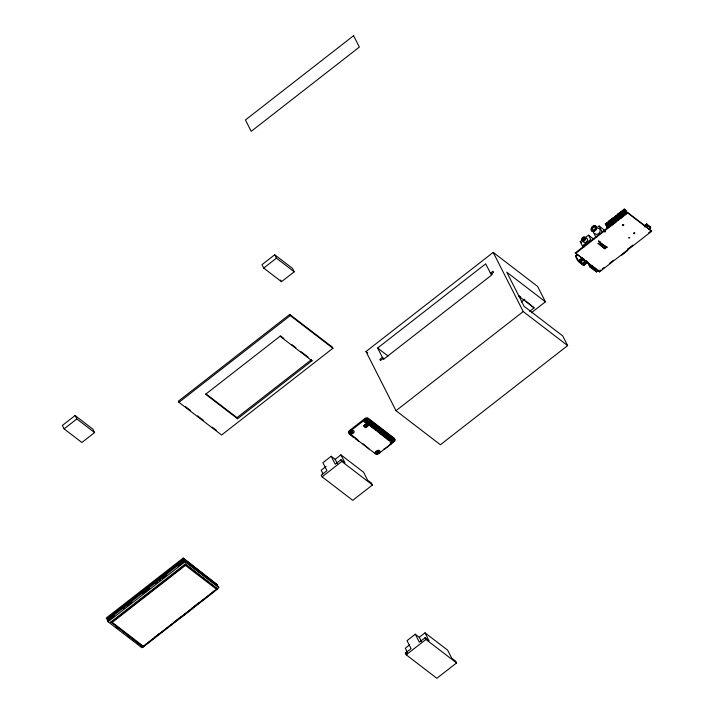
<?xml version="1.0" encoding="UTF-8"?>
<svg xmlns="http://www.w3.org/2000/svg" width="714" height="714" viewBox="0 0 714 714"><rect width="100%" height="100%" fill="white"/><g stroke="black" fill="none" stroke-linecap="round" stroke-linejoin="round"><path stroke-width="1.07" d="M367.969 422.411L367.424 422.759M373.52 426.669L373.065 427.017M383.231 432.345L383.962 432.309M385.105 433.014L384.471 433.425M388.773 436.673L388.104 436.602L389.46 436.647M602.616 244.545L603.348 244.509M603.232 247.481L603.973 247.374M604.606 248.793C606.293 249.115 603.678 248.186 605.472 248.088M623.688 224.499L622.956 225.187L622.59 224.553M606.525 227.195C608.533 230.56 604.945 226.891 607.596 226.365L608.73 226.882M611.782 224.499L610.649 223.982L608.051 226.008L608.676 227.677L607.596 226.365M611.104 223.625L611.728 225.294L612.871 224.16L612.175 222.795L611.104 223.625L611.8 224.99M620.948 217.359L619.814 216.851L612.639 222.438L613.255 224.107M613.701 221.608L614.781 222.911L615.923 221.777L615.227 220.412M622.474 216.172L621.341 215.655C619.163 216.163 620.868 219.528 622.028 217.02L621.796 215.298L625.919 212.085L627.374 212.852M625.919 212.085L626.606 213.45L625.473 214.584L624.777 213.218M628.159 248.74L627.588 250.489L621.787 255.005M371.735 425.812L370.959 425.999L372.378 425.892M372.887 423.723L372.44 424.071M384.623 435.174L383.195 435.433L383.918 435.254M385.007 435.121L384.685 435.576M390.656 437.343L390.201 437.691M604.41 245.375C603.018 246.446 605.606 246.009 604.214 245.687M605.079 248.115L604.383 248.418M605.829 247.053L606.597 246.865L605.82 247.124M587.917 262.1L583.972 265.206C581.33 264.475 575.145 257.602 576.412 256.299L575.502 256.174L576.189 256.13M648.928 229.203L650.597 227.623L648.999 228.873M370.129 422.724C370.905 425.517 372.11 421.019 370.548 422.536M371.012 423.027L370.334 423.054L371.691 423.027M372.342 424.428C373.127 427.222 374.332 422.724 372.77 424.232M371.869 426.517C371.878 428.819 374.547 424.991 371.699 426.463M377.42 430.774C377.768 433.023 379.5 429.292 377.644 430.667M377.929 430.149L377.331 430.408M382.338 432.095C382.686 434.335 384.427 430.604 382.57 431.979M382.972 435.031C383.748 437.825 384.953 433.327 383.391 434.835M384.56 433.791C384.917 436.477 386.943 432.282 384.891 433.541M384.078 435.888C384.266 438.101 386.658 434.362 383.739 435.799M388.3 438.735L387.613 438.771L388.978 438.735M389.862 436.593C386.818 438.467 392.066 437.637 389.532 436.861M390.112 438.048C390.888 440.841 392.093 436.343 390.54 437.852M593.602 267.072L592.763 267.937L593.834 267.25M594.53 267.786L593.932 268.821L591.835 267.223L592.923 266.518L591.835 267.223M594.994 268.134L594.164 268.999M591.37 266.866L592.459 266.161L591.603 267.045M594.253 267.563L593.236 268.286L593.718 268.268M593.932 268.821L594.717 267.92M594.396 269.178L595.226 268.312M594.628 269.356L595.414 268.455M594.86 269.535L595.646 268.634M364.774 425.249C367.398 425.901 362.123 426.954 364.997 425.142M365.809 425.892L365.193 426.044M377.394 427.525C379.848 428.105 374.725 429.185 377.519 427.445M377.063 429.471C374.163 431.613 379.687 429.766 376.635 429.667M386.908 437.271C384.382 439.342 389.666 437.307 386.631 437.334M388.014 438.128C390.478 438.708 385.355 439.788 388.139 438.048M598.85 241.537C600.01 241.903 597.895 242.349 599.019 240.948M600.081 244.777L600.697 244.625L600.51 245.098M604.91 246L605.061 246.464L605.499 245.973M274.712 254.755L261.993 264.662L263.725 268.08L281.486 281.7L294.213 271.784L292.481 268.375L274.712 254.755L276.443 258.165L294.213 271.784M263.725 268.08L276.443 258.165M75.095 415.539L62.368 425.446L64.099 428.864L81.869 442.484L94.587 432.568L92.856 429.159L75.095 415.539L76.826 418.948L94.587 432.568M64.099 428.864L76.826 418.948M289.697 314.437L178.375 401.188L178.946 402.33L221.59 435.013L332.911 348.262L332.34 347.129L289.697 314.437L290.277 315.579L332.911 348.262M178.946 402.33L290.277 315.579M205.891 393.789L237.003 417.636L311.438 359.642L312.009 360.775L237.583 418.779L205.605 394.262L280.031 336.258L312.009 360.775M545.416 301.808L506.779 272.186L524.094 306.315L562.73 335.937L567.639 345.603L440.404 444.751L395.993 410.702L365.987 351.547L493.213 252.399L537.624 286.448L545.416 301.808L531.377 312.75M384.132 358.749L382.392 357.419L377.626 348.03L485.69 263.823L490.456 273.203L492.196 274.542M382.392 357.419L379.848 359.401L380.419 360.534L382.963 358.553L383.4 359.41L491.464 275.193L491.036 274.346L493.579 272.355L492.999 271.222L490.456 273.203M597.538 227.23L599.126 225.999L603.66 229.471L604.526 231.175M583.918 247.071L582.401 245.902L580.232 241.635L581.883 240.35M583.543 239.056L588.506 235.192L593.834 239.279M607.043 227.266L605.302 223.866L605.972 223.348L608.149 227.106M607.498 222.152L609.221 225.57L608.569 226.079L606.829 222.67L607.953 222.5L609.247 225.062M610.095 224.892L608.355 221.483L609.024 220.965L611.211 224.723M610.55 219.778L612.273 223.196L611.621 223.696L609.89 220.296L610.55 219.778L612.737 223.536M612.076 218.582L613.799 222L613.147 222.509L611.416 219.1L612.532 218.93L613.826 221.492M612.942 217.913L615.12 221.67L612.942 217.913L614.058 217.743L615.789 221.153M614.468 216.726L616.646 220.483L614.468 216.726L615.584 216.556L617.315 219.966M618.181 219.296L615.995 215.53L617.11 215.36L618.404 217.922M619.261 217.752L617.521 214.343L618.181 213.825L620.368 217.583M619.707 212.638L621.43 216.056L620.787 216.565L619.047 213.156L619.707 212.638L621.894 216.396M621.234 211.451L622.965 214.869L622.313 215.369L620.573 211.96L621.689 211.79L622.992 214.352M623.84 214.182L622.099 210.773L622.76 210.255L624.946 214.013M624.295 209.068L626.017 212.486L625.366 212.995L623.625 209.586L624.295 209.068L626.473 212.826M605.302 223.866L606.418 223.687M606.829 222.67L607.953 222.5M608.355 221.483L609.479 221.313M609.89 220.296L611.005 220.126M611.416 219.1L612.532 218.93M613.388 218.261L614.058 217.743M614.915 217.074L615.584 216.556M615.995 215.53L617.11 215.36M617.521 214.343L618.636 214.173M619.047 213.156L620.163 212.986M620.573 211.96L621.689 211.79M622.099 210.773L623.215 210.603M623.625 209.586L624.741 209.416M608.783 227.07L607.034 224.16L606.373 224.678L607.239 226.383M609.881 225.026L608.56 222.973L607.9 223.491L608.765 225.196M611.407 223.839L610.541 222.125L609.426 222.295L610.729 224.856M612.933 222.643L611.612 220.59L610.952 221.108L611.818 222.813M614.459 221.456L613.139 219.403L612.478 219.921L613.344 221.626M615.307 221.286L614.004 218.734L615.12 218.555L615.986 220.269M616.405 219.243L615.53 217.538L616.2 217.02L617.512 219.073M617.931 218.056L617.057 216.351L617.726 215.833L619.038 217.886M620.564 216.699L619.698 214.994L618.583 215.164L619.886 217.716M622.099 215.503L620.778 213.45L620.109 213.968L620.984 215.673M621.635 212.781L622.76 212.611M623.161 211.594L624.286 211.424L625.152 213.129M624.696 210.398L625.812 210.228L627.106 212.79M609.881 222.643L610.541 222.125M611.407 221.456L612.068 220.938M612.933 220.269L613.594 219.751M615.12 218.555L614.004 218.734M618.172 216.181L617.057 216.351M619.038 215.512L619.698 214.994M623.617 211.942L624.286 211.424M582.401 245.902L590.665 239.458L588.506 235.192M614.674 221.322L615.325 220.813L613.603 217.395M616.209 220.126L616.851 219.626L615.129 216.208M617.735 218.939L618.842 218.779M183.159 558.098L217.342 584.828L183.159 558.098L106.181 618.083L108.35 620.261M575.27 252.926L627.365 212.326L651.338 230.702L651.632 231.274L599.528 271.873L575.27 252.926L599.528 271.873M106.618 618.931L183.587 558.955M575.555 253.497L627.66 212.897L651.632 231.274M114.508 615.45L108.412 620.198L107.698 618.779L183.4 559.785L218.065 586.248L218.787 587.676L217.038 589.032M123.21 608.676L124.95 607.319M126.69 605.963L131.912 601.893M142.354 593.753L149.315 588.327M155.402 583.588L157.142 582.231M158.883 580.875L160.623 579.518M162.364 578.161L166.719 574.77M178.027 565.952L184.123 561.213M575.921 255.924L577.671 254.532M185.033 561.793L184.31 560.374L107.332 620.359L108.055 621.778L185.033 561.793L218.787 587.676M521.3 301.986L524.817 299.246M110.884 621.974L185.31 563.98L217.583 589.059L143.148 647.062L110.884 621.974L113.481 623.965M111.17 622.546L185.604 564.551L217.583 589.059M575.502 256.174L577.715 260.521L584.186 265.09L583.606 264.653L583.49 265.385L583.606 264.653M577.715 260.521L578.286 260.967L582.321 257.816M578.688 261.056L582.062 258.423M578.643 261.119L582.535 258.084M583.49 265.385L578.875 261.851L578.911 261.226M368.888 425.214L365.711 427.695L363.488 425.99L369.852 421.028L392.057 438.057L388.871 440.538L366.237 422.661M578.652 261.422L579.322 261.931L583.659 258.548M331.189 456.264L322.915 462.708L326.958 470.669L321.238 475.131L322.103 476.836L352.743 500.327L372.467 484.967L371.601 483.253L367.603 480.192L363.56 472.231L340.908 454.863L335.187 459.325L331.189 456.264L335.232 464.225L340.953 459.762L344.951 462.824L340.908 454.863M580.152 262.502L584.543 259.236M586.06 260.387L581.723 263.769L580.205 262.609M582.553 264.341L586.944 261.074M395.993 410.702L523.228 311.554L567.639 345.603M583.749 264.939L587.131 262.306M606.061 247.66L607.061 246.883M326.102 466.412L321.193 470.231L322.987 473.775M529.708 311.304L534.099 307.886L525.834 301.022M587.301 261.958L589.773 266.84L591.433 265.546M589.023 264.18L590.326 266.733L591.986 265.438M322.103 476.836L341.819 461.467L372.467 484.967M644.278 225.865L646.679 223.991L650.124 226.686M644.394 226.008L646.795 224.134M644.813 226.927L647.268 225.071L646.679 223.991M645.795 226.4L647.402 225.151L650.445 227.489L648.847 228.739M646.357 227.186L647.964 225.936L650.525 227.953M646.375 227.248L647.982 225.999L647.223 225.053M590.326 266.733L595.03 270.347L596.699 269.044M648.847 229.087L650.686 227.712L650.151 226.65M368.906 448.794L363.06 443.822M589.773 266.84L596.449 271.954L598.93 270.017M599.242 271.302L600.92 269.999M602.598 268.687L604.285 267.375M609.328 263.448L613.531 260.173M627.597 249.213L632.872 245.098M648.705 232.764L651.338 230.702M621.787 254.809L627.445 250.4M389.862 444.224L391.486 442.957L391.772 443.528L384.453 449.231L384.168 448.66M154.242 637.62L159.499 633.532M173.511 622.608L179.642 617.833M192.771 607.596L198.903 602.821M212.915 591.906L214.664 590.54M108.055 621.778L141.809 647.652L153.18 638.798M154.929 637.432L156.678 636.067M158.428 634.701L172.422 623.795M174.171 622.438L175.921 621.073M178.545 619.029L195.172 606.079M197.796 604.035L211.79 593.129M415.298 634.228L407.034 640.672L411.068 648.642L405.347 653.096L406.212 654.809L436.852 678.3L456.576 662.931L455.711 661.226L451.712 658.165L447.669 650.195L425.017 632.836L419.296 637.299L415.298 634.228L419.341 642.189L425.062 637.736L429.06 640.797L425.017 632.836M409.39 645.01L405.302 648.205L407.542 652.623M406.212 654.809L425.928 639.441L456.576 662.931M598.564 240.966L598.832 241.43M598.377 243.554C597.761 244.822 599.894 243.099 597.975 243.501M599.162 243.813C599.287 244.242 600.126 245.304 599.457 244.384M600.536 245.214C599.947 246.473 602.018 244.759 600.135 245.161M369.62 421.563C367.094 423.625 372.378 421.59 369.343 421.617M370.254 424.509C367.728 426.57 373.011 424.535 369.977 424.562M371.084 425.41C369.424 427.829 374.002 424.768 370.985 425.562M377.171 427.356L376.626 427.427M376.689 429.444C373.261 430.774 377.171 427.463 376.099 429.471M378.5 428.373C376.064 430.622 381.294 428.034 378.125 428.578M387.381 435.183C384.864 437.245 390.139 435.21 387.113 435.237M604.196 245.58L603.696 245.545M364.533 425.169L364.086 425.187M373.404 427.177C371.619 429.516 376.314 426.312 373.003 427.311M382.052 433.8L381.704 433.773M612.175 222.795L613.308 223.312M633.702 233.228L634.603 232.371M604.383 231.488L604.981 230.97M615.53 217.538L615.986 217.886M606.463 227.498L607.203 228.069M580.232 241.635L581.758 242.805M593.95 268.446L595.03 270.347M582.606 264.448L583.276 264.965M518.873 295.685L520.613 297.024M518.302 295.774L534.099 307.886M377.626 348.03L388.068 356.036M365.987 351.547L367.728 352.886M280.325 335.785L283.779 338.436M291.553 344.398L295.882 347.709M301.067 351.69L307.975 356.991M384.792 431.961L386.497 433.273M365.077 424.75L367.299 426.454M357.776 439.77L348.967 433.023A2.481 1.58 -26.9 0 1 349.548 430.515L364.809 418.618A2.481 1.58 -26.9 0 1 368.049 418.154L394.253 438.235A2.481 1.58 -26.9 0 1 394.458 439.869M357.732 440.092L355.429 438.334L358.678 441.448L358.49 440.681M185.337 406.525L190.558 410.532M197.519 415.869L203.606 420.537M212.308 427.204L216.654 430.542M405.347 653.096L406.944 654.327M191.513 608.212L192.173 608.721L181.784 616.816L181.115 616.307M115.204 625.294L143.148 647.062M115.989 626.99L117.721 628.32M128.109 636.281L129.841 637.611M650.445 227.489L647.402 225.151M627.365 212.326L627.66 212.897M626.303 212.031L626.999 213.397M624.081 209.934L624.946 211.639M624.848 212.924L625.544 214.289M624.393 213.281L625.08 214.646L624.018 215.476L623.322 214.111M622.554 211.121L623.849 213.682M622.867 214.468L623.554 215.833M621.028 212.308L622.322 214.869M621.796 215.298L622.492 216.663M621.341 215.655L622.028 217.02M619.502 213.504L620.796 216.056M620.27 216.494L620.957 217.85M619.814 216.851L620.502 218.207M617.976 214.691L619.27 217.252M618.743 217.681L619.431 219.046M618.672 217.984L619.368 219.35L618.288 218.038M616.45 215.878L617.744 218.439M617.217 218.868L617.905 220.233M617.146 219.171L617.842 220.537M616.753 219.225L617.449 220.59M615.691 220.055L616.316 221.724L615.62 220.358M614.165 221.251L614.852 222.616M614.094 221.545L614.781 222.911M611.862 219.448L613.165 222.009M612.639 222.438L613.326 223.803M610.336 220.644L611.639 223.196M610.649 223.982L611.345 225.347M608.81 221.831L610.113 224.392M609.577 224.821L610.274 226.186M609.515 225.115L610.202 226.481L609.122 225.178M607.284 223.018L608.587 225.579M608.051 226.008L608.747 227.373M605.758 224.205L607.061 226.766M599.126 225.999L602.161 231.97M593.2 231.809L595.797 236.923M595.458 269.999L596.449 271.954M575.761 255.978L578.286 260.967M493.213 252.399L523.228 311.554M280.62 279.995L281.486 281.7M352.894 436.397L353.082 437.164L349.833 434.041M340.953 459.762L341.819 461.467M335.187 459.325L337.427 463.752M425.062 637.736L425.928 639.441M419.296 637.299L421.537 641.716M237.003 417.636L237.583 418.779M185.31 563.98L185.604 564.551M141.086 646.232L141.809 647.652M625.357 209.88L627.079 213.308M623.831 211.076L625.125 213.638M622.76 210.255L624.491 213.673M622.305 212.263L623.599 214.825M620.778 213.45L622.072 216.021M619.252 214.646L620.546 217.208M618.181 213.825L619.904 217.243M617.726 215.833L619.011 218.395M616.655 215.012L618.378 218.43M616.2 217.02L617.057 218.734M614.665 218.216L615.959 220.778M613.139 219.403L614.433 221.965M611.612 220.59L612.907 223.152M610.086 221.777L611.38 224.348M609.024 220.965L610.747 224.383M608.56 222.973L609.854 225.535M607.034 224.16L608.328 226.722M605.972 223.348L607.694 226.766M375.823 453.39A2.481 1.58 -26.9 0 1 375.171 453.113M349.512 432.943A2.481 1.58 -26.9 0 1 349.101 432.238M349.128 431.783A2.481 1.58 -26.9 0 1 350.083 430.435M350.628 430.087A2.481 1.58 -26.9 0 1 351.217 429.828M393.717 438.316A2.481 1.58 -26.9 0 1 393.994 438.628M364.265 419.457A2.481 1.58 -26.9 0 1 365.854 418.431M367.549 418.359A2.481 1.58 -26.9 0 1 368.237 418.886M378.241 450.846A1.142 0.723 -26.9 0 1 377.269 451.953A1.142 0.723 -26.9 0 1 376.117 451.56M392.87 439.449A1.142 0.723 -26.9 0 1 390.933 440.484M367.05 419.52A1.142 0.723 -26.9 0 1 365.175 420.733M352.421 430.917A1.142 0.723 -26.9 0 1 351.511 432.202A1.142 0.723 -26.9 0 1 350.369 431.613M597.663 228.355A3.311 2.437 -52.5 0 1 599.662 232.3A3.311 2.437 -52.5 0 1 594.851 233.299M585.578 238.181A2.481 1.83 -52.5 0 1 587.461 239.966A2.481 1.83 -52.5 0 1 585.177 242.626A2.481 1.83 -52.5 0 1 583.293 240.841M584.516 238.699A2.481 1.83 -52.5 0 1 585.034 238.369M584.944 239.547A1.241 0.919 -52.5 0 1 585.203 239.386M364.452 425.847L365.22 425.669L364.452 425.847M365.568 426.704L366.336 426.517L365.568 426.704M366.05 424.607L366.817 424.428L366.05 424.607M366.773 425.517C368.237 427.275 368.656 423.232 366.773 425.517M367.157 425.464L367.924 425.276L367.157 425.464M367.255 423.429C368.719 425.187 369.138 421.144 367.255 423.429M367.639 423.375L368.406 423.188L367.639 423.375M368.362 424.277C369.825 426.035 370.245 421.992 368.362 424.277M368.745 424.223L369.513 424.036L368.745 424.223M369.227 422.135L369.995 421.947L369.227 422.135M369.861 425.071L370.628 424.892L369.861 425.071M371.066 423.893C372.529 425.651 372.949 421.599 371.066 423.893M371.45 423.83L372.217 423.652L371.45 423.83M372.074 426.776L372.842 426.588L372.11 426.695M372.556 424.687L373.324 424.5L372.556 424.687M373.19 427.624L373.957 427.445L373.19 427.624M373.288 425.589C374.752 427.347 375.171 423.304 373.288 425.589M373.672 425.535L374.439 425.357L373.672 425.535M373.913 428.534C375.377 430.292 375.796 426.249 373.913 428.534M374.297 428.48L375.064 428.293L374.297 428.48M374.395 426.445C375.859 428.204 376.278 424.161 374.395 426.445M374.779 426.392L375.546 426.204L374.779 426.392M375.412 429.328L376.18 429.15L375.439 429.248M375.51 427.293C377.001 429.069 377.385 425.008 375.51 427.293M375.885 427.24L376.653 427.052L375.885 427.24M376.519 430.185L377.287 429.998L376.519 430.185M377.001 428.088L377.768 427.909L377.001 428.088M377.626 431.033L378.393 430.845L377.626 431.033M378.108 428.944L378.875 428.757L378.108 428.944M378.358 431.934C379.821 433.693 380.241 429.649 378.358 431.934M378.741 431.881L379.509 431.702L378.768 431.809M378.839 429.846C380.303 431.604 380.723 427.561 378.839 429.846M379.223 429.792L379.991 429.605L379.25 429.712M379.464 432.791C380.928 434.549 381.356 430.506 379.464 432.791M379.848 432.738L380.616 432.55L379.848 432.738M379.946 430.703C381.41 432.461 381.829 428.409 379.946 430.703M380.33 430.64L381.097 430.462L380.33 430.64M380.58 433.639C382.044 435.397 382.463 431.354 380.58 433.639M380.964 433.585L381.731 433.398L380.99 433.505M381.062 431.551C382.526 433.309 382.945 429.266 381.062 431.551M381.437 431.497L382.204 431.31L381.437 431.497M381.687 434.496C383.15 436.254 383.57 432.202 381.687 434.496M382.07 434.433L382.838 434.255L382.07 434.433M382.552 432.345L383.32 432.166L382.579 432.265M383.275 433.255C384.739 435.013 385.167 430.97 383.275 433.255M383.659 433.202L384.427 433.014L383.659 433.202M384.293 436.138L385.06 435.959L384.319 436.058M384.775 434.05L385.542 433.862L384.775 434.05M385.016 437.048C386.479 438.807 386.908 434.764 385.016 437.048M385.399 436.995L386.167 436.807L385.399 436.995M385.498 434.951C386.961 436.709 387.381 432.666 385.498 434.951M385.881 434.897L386.649 434.719L385.908 434.826M386.515 437.843L387.283 437.655L386.515 437.843M386.988 435.754L387.756 435.567L386.988 435.754M387.72 436.656C389.184 438.414 389.603 434.371 387.72 436.656M388.728 439.547L389.505 439.36L388.728 439.547M389.21 437.45L389.978 437.271L389.21 437.45M390.326 438.307L391.093 438.119L390.326 438.307M599.403 242.091L600.171 241.903L599.403 242.091M599.698 242.653L600.465 242.474L599.698 242.653M600.76 243.456L601.527 243.269L600.795 243.376M601.375 246.303L602.143 246.116L601.375 246.303M601.831 244.295L602.598 244.108L601.831 244.295M602.446 247.16L603.223 246.973L602.482 247.08M602.902 245.116L603.669 244.929L602.902 245.116M603.526 247.972L604.294 247.794L603.526 247.972M605.035 246.794L605.811 246.607L605.035 246.794M606.115 247.624L606.882 247.437L606.115 247.624M622.742 225.365C623.911 226.775 624.25 223.536 622.742 225.365M628.838 237.869L629.614 237.682L628.838 237.869M633.773 233.424C634.942 234.835 635.281 231.595 633.773 233.424M604.606 231.8L605.356 231.648L604.606 231.8M593.155 266.697L592.531 267.759L593.138 266.715M353.582 35.7L245.438 119.97L251.203 131.349L359.356 47.079L353.582 35.7M365.247 419.466L349.976 431.363A2.481 1.58 -26.9 0 0 349.405 433.88L375.609 453.961A2.481 1.58 -26.9 0 0 378.848 453.497L394.11 441.6A2.481 1.58 -26.9 0 0 394.69 439.092L368.486 419.002A2.481 1.58 -26.9 0 0 365.247 419.466M366.621 423.723L365.345 424.714L366.237 425.392L367.505 424.402L366.621 423.723M185.408 565.381L112.25 622.394L143.344 646.224L216.503 589.22L185.408 565.381M366.139 425.812L364.863 426.802L365.755 427.481L367.032 426.49L366.139 425.812M389.308 438.655L388.032 439.646L388.925 440.324L390.192 439.333L389.308 438.655M366.032 421.733A1.142 0.723 -26.9 0 0 367.54 420.555A1.142 0.723 -26.9 0 0 365.871 420.439A1.142 0.723 -26.9 0 0 366.032 421.733M351.395 433.139A1.142 0.723 -26.9 0 0 352.912 431.952A1.142 0.723 -26.9 0 0 351.243 431.845A1.142 0.723 -26.9 0 0 351.395 433.139M391.79 441.484A1.142 0.723 -26.9 0 0 393.307 440.306A1.142 0.723 -26.9 0 0 391.629 440.19A1.142 0.723 -26.9 0 0 391.79 441.484M377.153 452.881A1.142 0.723 -26.9 0 0 378.67 451.703A1.142 0.723 -26.9 0 0 377.001 451.587A1.142 0.723 -26.9 0 0 377.153 452.881M376.626 453.854A2.481 1.58 -26.9 0 0 379.928 451.284A2.481 1.58 -26.9 0 0 376.278 451.034A2.481 1.58 -26.9 0 0 376.626 453.854M350.86 434.112A2.481 1.58 -26.9 0 0 354.171 431.533A2.481 1.58 -26.9 0 0 350.52 431.292A2.481 1.58 -26.9 0 0 350.86 434.112M365.497 422.706A2.481 1.58 -26.9 0 0 368.799 420.135A2.481 1.58 -26.9 0 0 365.149 419.886A2.481 1.58 -26.9 0 0 365.497 422.706M391.254 442.457A2.481 1.58 -26.9 0 0 394.556 439.878A2.481 1.58 -26.9 0 0 390.906 439.637A2.481 1.58 -26.9 0 0 391.254 442.457M594.066 229.953A1.651 1.223 -52.5 0 0 594.923 227.347A1.651 1.223 -52.5 0 0 592.531 228.489A1.651 1.223 -52.5 0 0 594.066 229.953M594.298 231.309A3.311 2.437 -52.5 0 0 596.003 226.088A3.311 2.437 -52.5 0 0 591.228 228.391A3.311 2.437 -52.5 0 0 594.298 231.309M594.235 230.97A2.901 2.133 -52.5 0 0 595.726 226.4A2.901 2.133 -52.5 0 0 591.549 228.418A2.901 2.133 -52.5 0 0 594.235 230.97M583.945 241.073A2.481 1.83 -52.5 0 0 585.221 237.164A2.481 1.83 -52.5 0 0 581.642 238.887A2.481 1.83 -52.5 0 0 583.945 241.073M583.775 240.056A1.241 0.919 -52.5 0 0 584.409 238.101A1.241 0.919 -52.5 0 0 582.624 238.967A1.241 0.919 -52.5 0 0 583.775 240.056"/></g></svg>
